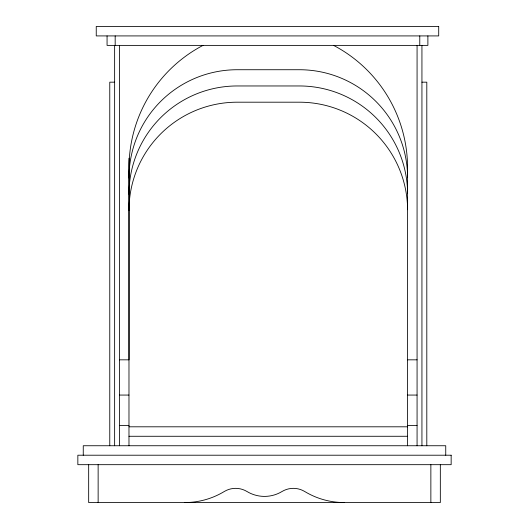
<?xml version="1.0" encoding="UTF-8"?>
<svg xmlns="http://www.w3.org/2000/svg" width="529" height="529" viewBox="0 0 529 529"><rect width="100%" height="100%" fill="white"/><g stroke="black" fill="none" stroke-linecap="round" stroke-linejoin="round"><path stroke-width="0.79" d="M114.634 82.174L109.767 82.174L109.767 445.742M421.937 82.174L426.804 82.174L426.804 445.742M119.508 359.832L129.03 359.832L129.03 169.128A138.195 138.195 0 0 1 202.997 45.388M407.548 359.832L417.07 359.832M119.508 395.064L128.977 395.064M407.601 395.064L417.07 395.064M119.508 425.415L128.977 425.415M407.601 425.415L417.07 425.415M128.977 426.804L407.601 426.804M128.977 436.273L407.601 436.273M445.742 455.211L445.742 445.742L83.258 445.742L83.258 455.211M440.333 464.68L440.333 502.55L88.667 502.55L88.667 464.68M430.864 464.68L430.864 502.55M427.888 35.919L427.888 45.388L107.063 45.388L107.063 35.919M421.937 45.388L421.937 445.742M419.775 35.919L419.775 45.388M417.07 45.388L417.07 445.742M407.601 445.742L407.548 169.128A138.195 138.195 0 0 0 333.581 45.388M128.977 158.178L128.977 445.742M119.508 45.388L119.508 445.742M115.177 35.919L115.177 45.388M114.634 45.388L114.634 445.742M98.136 464.68L98.136 502.55M407.601 177.255A108.207 108.207 0 0 0 299.394 69.729L237.177 69.729A108.207 108.207 0 0 0 128.977 177.936M407.601 193.488A108.207 108.207 0 0 0 299.394 85.963L237.177 85.963A108.207 108.207 0 0 0 128.977 194.169M407.601 209.715A108.207 108.207 0 0 0 299.394 102.196L237.177 102.196A108.207 108.207 0 0 0 128.977 210.397M184.72 502.55A76.414 76.414 0 0 0 224.27 491.514A21.947 21.947 0 0 1 246.99 491.514A33.823 33.823 0 0 0 282.01 491.514A21.947 21.947 0 0 1 304.73 491.514A76.414 76.414 0 0 0 344.28 502.55M438.706 26.45L96.245 26.45L96.245 35.919L438.706 35.919L438.706 26.45M451.151 455.211L77.849 455.211L77.849 464.68L451.151 464.68L451.151 455.211"/></g></svg>
